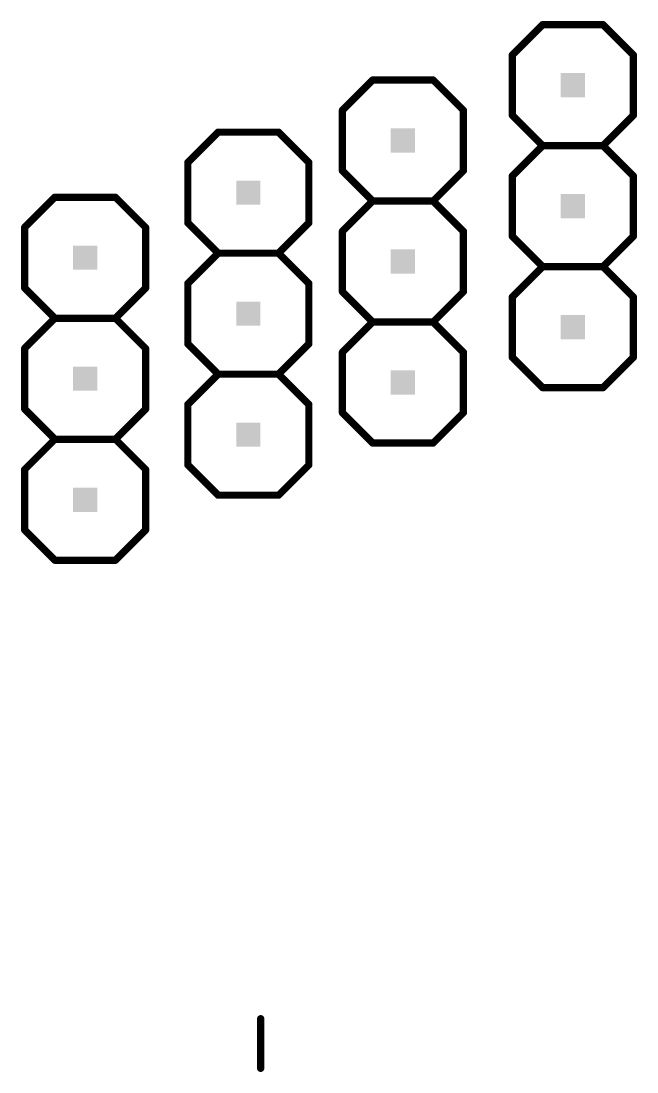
# Model space of a CAD drawing. Extents: x 1.2 to 58.5, y 1.2 to 50.9.
# Drawn here: x 27.52 to 40.44, y 26 to 48.06 of the extents above; entities that cross this region are included whole.
import ezdxf

# ---------------------------------------------------------------- set-up
doc = ezdxf.new("R2010")
doc.units = 0
doc.layers.add('21', color=253, linetype='CONTINUOUS')
doc.layers.add('51', color=253, linetype='CONTINUOUS')

# ---------------------------------------------------------------- blocks, each defined once
blk = doc.blocks.new('RECT')
blk.add_solid([(-0.5, -0.5), (0.5, -0.5), (-0.5, 0.5), (0.5, 0.5)])

msp = doc.modelspace()

# ---------------------------------------------------------------- linework, layer by layer
at = {"layer": '21', "const_width": 0.1524}
for points in [[(37.8286, 47.3439), (38.4636, 47.9789)], [(38.4636, 47.9789), (39.7336, 47.9789)], [(39.7336, 47.9789), (40.3686, 47.3439)], [(37.8286, 46.0739), (37.8286, 47.3439)], [(40.3686, 47.3439), (40.3686, 46.0739)], [(34.2614, 46.1819), (34.8964, 46.8169)], [(34.8964, 46.8169), (36.1664, 46.8169)], [(36.1664, 46.8169), (36.8014, 46.1819)], [(34.2614, 44.9119), (34.2614, 46.1819)], [(36.8014, 46.1819), (36.8014, 44.9119)], [(38.4636, 45.4389), (37.8286, 46.0739)], [(40.3686, 46.0739), (39.7336, 45.4389)], [(31.0174, 45.087), (31.6524, 45.722)], [(31.6524, 45.722), (32.9224, 45.722)], [(32.9224, 45.722), (33.5574, 45.087)], [(37.8286, 44.8039), (38.4636, 45.4389)], [(38.4636, 45.4389), (39.7336, 45.4389)], [(39.7336, 45.4389), (40.3686, 44.8039)], [(31.0174, 43.817), (31.0174, 45.087)], [(33.5574, 45.087), (33.5574, 43.817)], [(34.8964, 44.2769), (34.2614, 44.9119)], [(36.8014, 44.9119), (36.1664, 44.2769)], [(37.8286, 43.5339), (37.8286, 44.8039)], [(40.3686, 44.8039), (40.3686, 43.5339)], [(27.5917, 43.7217), (28.2267, 44.3567)], [(28.2267, 44.3567), (29.4967, 44.3567)], [(29.4967, 44.3567), (30.1317, 43.7217)], [(34.2614, 43.6419), (34.8964, 44.2769)], [(34.8964, 44.2769), (36.1664, 44.2769)], [(36.1664, 44.2769), (36.8014, 43.6419)], [(27.5917, 42.4517), (27.5917, 43.7217)], [(30.1317, 43.7217), (30.1317, 42.4517)], [(31.6524, 43.182), (31.0174, 43.817)], [(33.5574, 43.817), (32.9224, 43.182)], [(34.2614, 42.3719), (34.2614, 43.6419)], [(36.8014, 43.6419), (36.8014, 42.3719)], [(38.4636, 42.8989), (37.8286, 43.5339)], [(40.3686, 43.5339), (39.7336, 42.8989)], [(31.0174, 42.547), (31.6524, 43.182)], [(31.6524, 43.182), (32.9224, 43.182)], [(32.9224, 43.182), (33.5574, 42.547)], [(37.8286, 42.2639), (38.4636, 42.8989)], [(38.4636, 42.8989), (39.7336, 42.8989)], [(39.7336, 42.8989), (40.3686, 42.2639)], [(31.0174, 41.277), (31.0174, 42.547)], [(33.5574, 42.547), (33.5574, 41.277)], [(28.2267, 41.8167), (27.5917, 42.4517)], [(30.1317, 42.4517), (29.4967, 41.8167)], [(34.8964, 41.7369), (34.2614, 42.3719)], [(36.8014, 42.3719), (36.1664, 41.7369)], [(37.8286, 40.9939), (37.8286, 42.2639)], [(40.3686, 42.2639), (40.3686, 40.9939)], [(27.5917, 41.1817), (28.2267, 41.8167)], [(28.2267, 41.8167), (29.4967, 41.8167)], [(29.4967, 41.8167), (30.1317, 41.1817)], [(34.2614, 41.1019), (34.8964, 41.7369)], [(34.8964, 41.7369), (36.1664, 41.7369)], [(36.1664, 41.7369), (36.8014, 41.1019)], [(27.5917, 39.9117), (27.5917, 41.1817)], [(30.1317, 41.1817), (30.1317, 39.9117)], [(31.6524, 40.642), (31.0174, 41.277)], [(33.5574, 41.277), (32.9224, 40.642)], [(34.2614, 39.8319), (34.2614, 41.1019)], [(36.8014, 41.1019), (36.8014, 39.8319)], [(37.8286, 40.9939), (38.4636, 40.3589)], [(39.7336, 40.3589), (40.3686, 40.9939)], [(31.0174, 40.007), (31.6524, 40.642)], [(31.6524, 40.642), (32.9224, 40.642)], [(32.9224, 40.642), (33.5574, 40.007)], [(38.4636, 40.3589), (39.7336, 40.3589)], [(28.2267, 39.2767), (27.5917, 39.9117)], [(30.1317, 39.9117), (29.4967, 39.2767)], [(31.0174, 38.737), (31.0174, 40.007)], [(33.5574, 40.007), (33.5574, 38.737)], [(34.2614, 39.8319), (34.8964, 39.1969)], [(36.1664, 39.1969), (36.8014, 39.8319)], [(27.5917, 38.6417), (28.2267, 39.2767)], [(28.2267, 39.2767), (29.4967, 39.2767)], [(29.4967, 39.2767), (30.1317, 38.6417)], [(34.8964, 39.1969), (36.1664, 39.1969)], [(27.5917, 37.3717), (27.5917, 38.6417)], [(30.1317, 38.6417), (30.1317, 37.3717)], [(31.0174, 38.737), (31.6524, 38.102)], [(32.9224, 38.102), (33.5574, 38.737)], [(31.6524, 38.102), (32.9224, 38.102)], [(27.5917, 37.3717), (28.2267, 36.7367)], [(29.4967, 36.7367), (30.1317, 37.3717)], [(28.2267, 36.7367), (29.4967, 36.7367)], [(32.5462, 26.0716), (32.5462, 27.113)]]:
    msp.add_lwpolyline(points, dxfattribs=at)
at = {"layer": '21', "const_width": 0.0762}
for points in [[(38.4636, 48.017, 1), (38.4636, 47.9408)], [(38.4906, 47.9519, 1), (38.4367, 48.0058)], [(39.7606, 48.0058, 1), (39.7067, 47.9519)], [(39.7336, 47.9408, 1), (39.7336, 48.017)], [(37.8667, 47.3439, 1), (37.7905, 47.3439)], [(37.8017, 47.3708, 1), (37.8556, 47.3169)], [(40.4067, 47.3439, 1), (40.3305, 47.3439)], [(40.3417, 47.3169, 1), (40.3956, 47.3708)], [(34.8964, 46.855, 1), (34.8964, 46.7788)], [(34.9233, 46.7899, 1), (34.8695, 46.8438)], [(36.1933, 46.8438, 1), (36.1395, 46.7899)], [(36.1664, 46.7788, 1), (36.1664, 46.855)], [(34.2995, 46.1819, 1), (34.2233, 46.1819)], [(34.2345, 46.2088, 1), (34.2883, 46.1549)], [(36.8395, 46.1819, 1), (36.7633, 46.1819)], [(36.7745, 46.1549, 1), (36.8283, 46.2088)], [(37.8556, 46.1008, 1), (37.8017, 46.0469)], [(37.7905, 46.0739, 1), (37.8667, 46.0739)], [(40.3305, 46.0739, 1), (40.4067, 46.0739)], [(40.3956, 46.0469, 1), (40.3417, 46.1008)], [(31.6524, 45.7601, 1), (31.6524, 45.6839)], [(31.6794, 45.695, 1), (31.6255, 45.7489)], [(32.9494, 45.7489, 1), (32.8955, 45.695)], [(32.9224, 45.6839, 1), (32.9224, 45.7601)], [(38.4636, 45.477, 1), (38.4636, 45.4008)], [(38.4906, 45.4119, 1), (38.4367, 45.4658)], [(38.4367, 45.4119, 1), (38.4906, 45.4658)], [(39.7606, 45.4658, 1), (39.7067, 45.4119)], [(39.7067, 45.4658, 1), (39.7606, 45.4119)], [(39.7336, 45.4008, 1), (39.7336, 45.477)], [(31.0555, 45.087, 1), (30.9793, 45.087)], [(30.9905, 45.1139, 1), (31.0444, 45.06)], [(33.5955, 45.087, 1), (33.5193, 45.087)], [(33.5305, 45.06, 1), (33.5844, 45.1139)], [(34.2883, 44.9388, 1), (34.2345, 44.8849)], [(34.2233, 44.9119, 1), (34.2995, 44.9119)], [(36.7633, 44.9119, 1), (36.8395, 44.9119)], [(36.8283, 44.8849, 1), (36.7745, 44.9388)], [(37.8667, 44.8039, 1), (37.7905, 44.8039)], [(37.8017, 44.8308, 1), (37.8556, 44.7769)], [(40.4067, 44.8039, 1), (40.3305, 44.8039)], [(40.3417, 44.7769, 1), (40.3956, 44.8308)], [(28.2267, 44.3948, 1), (28.2267, 44.3186)], [(28.2537, 44.3298, 1), (28.1998, 44.3837)], [(29.5237, 44.3837, 1), (29.4698, 44.3298)], [(29.4967, 44.3186, 1), (29.4967, 44.3948)], [(34.8964, 44.315, 1), (34.8964, 44.2388)], [(34.9233, 44.2499, 1), (34.8695, 44.3038)], [(34.8695, 44.2499, 1), (34.9233, 44.3038)], [(36.1933, 44.3038, 1), (36.1395, 44.2499)], [(36.1395, 44.3038, 1), (36.1933, 44.2499)], [(36.1664, 44.2388, 1), (36.1664, 44.315)], [(27.6298, 43.7217, 1), (27.5536, 43.7217)], [(27.5648, 43.7487, 1), (27.6187, 43.6948)], [(30.1698, 43.7217, 1), (30.0936, 43.7217)], [(30.1048, 43.6948, 1), (30.1587, 43.7487)], [(31.0444, 43.8439, 1), (30.9905, 43.79)], [(30.9793, 43.817, 1), (31.0555, 43.817)], [(33.5193, 43.817, 1), (33.5955, 43.817)], [(33.5844, 43.79, 1), (33.5305, 43.8439)], [(34.2995, 43.6419, 1), (34.2233, 43.6419)], [(34.2345, 43.6688, 1), (34.2883, 43.6149)], [(36.8395, 43.6419, 1), (36.7633, 43.6419)], [(36.7745, 43.6149, 1), (36.8283, 43.6688)], [(37.8556, 43.5608, 1), (37.8017, 43.5069)], [(37.7905, 43.5339, 1), (37.8667, 43.5339)], [(40.3305, 43.5339, 1), (40.4067, 43.5339)], [(40.3956, 43.5069, 1), (40.3417, 43.5608)], [(31.6524, 43.2201, 1), (31.6524, 43.1439)], [(31.6794, 43.155, 1), (31.6255, 43.2089)], [(31.6255, 43.155, 1), (31.6794, 43.2089)], [(32.9494, 43.2089, 1), (32.8955, 43.155)], [(32.8955, 43.2089, 1), (32.9494, 43.155)], [(32.9224, 43.1439, 1), (32.9224, 43.2201)], [(38.4636, 42.937, 1), (38.4636, 42.8608)], [(38.4906, 42.8719, 1), (38.4367, 42.9258)], [(38.4367, 42.8719, 1), (38.4906, 42.9258)], [(39.7606, 42.9258, 1), (39.7067, 42.8719)], [(39.7067, 42.9258, 1), (39.7606, 42.8719)], [(39.7336, 42.8608, 1), (39.7336, 42.937)], [(31.0555, 42.547, 1), (30.9793, 42.547)], [(30.9905, 42.5739, 1), (31.0444, 42.52)], [(33.5955, 42.547, 1), (33.5193, 42.547)], [(33.5305, 42.52, 1), (33.5844, 42.5739)], [(27.6187, 42.4787, 1), (27.5648, 42.4248)], [(27.5536, 42.4517, 1), (27.6298, 42.4517)], [(30.0936, 42.4517, 1), (30.1698, 42.4517)], [(30.1587, 42.4248, 1), (30.1048, 42.4787)], [(34.2883, 42.3988, 1), (34.2345, 42.3449)], [(34.2233, 42.3719, 1), (34.2995, 42.3719)], [(36.7633, 42.3719, 1), (36.8395, 42.3719)], [(36.8283, 42.3449, 1), (36.7745, 42.3988)], [(37.8667, 42.2639, 1), (37.7905, 42.2639)], [(37.8017, 42.2908, 1), (37.8556, 42.2369)], [(40.4067, 42.2639, 1), (40.3305, 42.2639)], [(40.3417, 42.2369, 1), (40.3956, 42.2908)], [(28.2267, 41.8548, 1), (28.2267, 41.7786)], [(28.2537, 41.7898, 1), (28.1998, 41.8437)], [(28.1998, 41.7898, 1), (28.2537, 41.8437)], [(29.5237, 41.8437, 1), (29.4698, 41.7898)], [(29.4698, 41.8437, 1), (29.5237, 41.7898)], [(29.4967, 41.7786, 1), (29.4967, 41.8548)], [(34.8964, 41.775, 1), (34.8964, 41.6988)], [(34.9233, 41.7099, 1), (34.8695, 41.7638)], [(34.8695, 41.7099, 1), (34.9233, 41.7638)], [(36.1933, 41.7638, 1), (36.1395, 41.7099)], [(36.1395, 41.7638, 1), (36.1933, 41.7099)], [(36.1664, 41.6988, 1), (36.1664, 41.775)], [(27.6298, 41.1817, 1), (27.5536, 41.1817)], [(30.1698, 41.1817, 1), (30.0936, 41.1817)], [(31.0444, 41.3039, 1), (30.9905, 41.25)], [(30.9793, 41.277, 1), (31.0555, 41.277)], [(33.5193, 41.277, 1), (33.5955, 41.277)], [(33.5844, 41.25, 1), (33.5305, 41.3039)], [(27.5648, 41.2087, 1), (27.6187, 41.1548)], [(30.1048, 41.1548, 1), (30.1587, 41.2087)], [(34.2995, 41.1019, 1), (34.2233, 41.1019)], [(34.2345, 41.1288, 1), (34.2883, 41.0749)], [(36.8395, 41.1019, 1), (36.7633, 41.1019)], [(36.7745, 41.0749, 1), (36.8283, 41.1288)], [(37.8556, 41.0208, 1), (37.8017, 40.9669)], [(37.7905, 40.9939, 1), (37.8667, 40.9939)], [(40.3305, 40.9939, 1), (40.4067, 40.9939)], [(40.3956, 40.9669, 1), (40.3417, 41.0208)], [(31.6524, 40.6801, 1), (31.6524, 40.6039)], [(31.6794, 40.615, 1), (31.6255, 40.6689)], [(31.6255, 40.615, 1), (31.6794, 40.6689)], [(32.9494, 40.6689, 1), (32.8955, 40.615)], [(32.8955, 40.6689, 1), (32.9494, 40.615)], [(32.9224, 40.6039, 1), (32.9224, 40.6801)], [(38.4636, 40.397, 1), (38.4636, 40.3208)], [(38.4367, 40.3319, 1), (38.4906, 40.3858)], [(39.7067, 40.3858, 1), (39.7606, 40.3319)], [(39.7336, 40.3208, 1), (39.7336, 40.397)], [(27.6187, 39.9387, 1), (27.5648, 39.8848)], [(27.5536, 39.9117, 1), (27.6298, 39.9117)], [(30.0936, 39.9117, 1), (30.1698, 39.9117)], [(30.1587, 39.8848, 1), (30.1048, 39.9387)], [(31.0555, 40.007, 1), (30.9793, 40.007)], [(30.9905, 40.0339, 1), (31.0444, 39.98)], [(33.5955, 40.007, 1), (33.5193, 40.007)], [(33.5305, 39.98, 1), (33.5844, 40.0339)], [(34.2883, 39.8588, 1), (34.2345, 39.8049)], [(34.2233, 39.8319, 1), (34.2995, 39.8319)], [(36.7633, 39.8319, 1), (36.8395, 39.8319)], [(36.8283, 39.8049, 1), (36.7745, 39.8588)], [(28.2267, 39.3148, 1), (28.2267, 39.2386)], [(28.2537, 39.2498, 1), (28.1998, 39.3037)], [(28.1998, 39.2498, 1), (28.2537, 39.3037)], [(29.5237, 39.3037, 1), (29.4698, 39.2498)], [(29.4698, 39.3037, 1), (29.5237, 39.2498)], [(29.4967, 39.2386, 1), (29.4967, 39.3148)], [(34.8964, 39.235, 1), (34.8964, 39.1588)], [(36.1664, 39.1588, 1), (36.1664, 39.235)], [(34.8695, 39.1699, 1), (34.9233, 39.2238)], [(36.1395, 39.2238, 1), (36.1933, 39.1699)], [(27.6298, 38.6417, 1), (27.5536, 38.6417)], [(27.5648, 38.6687, 1), (27.6187, 38.6148)], [(30.1698, 38.6417, 1), (30.0936, 38.6417)], [(30.1048, 38.6148, 1), (30.1587, 38.6687)], [(31.0444, 38.7639, 1), (30.9905, 38.71)], [(30.9793, 38.737, 1), (31.0555, 38.737)], [(33.5193, 38.737, 1), (33.5955, 38.737)], [(33.5844, 38.71, 1), (33.5305, 38.7639)], [(31.6524, 38.1401, 1), (31.6524, 38.0639)], [(31.6255, 38.075, 1), (31.6794, 38.1289)], [(32.8955, 38.1289, 1), (32.9494, 38.075)], [(32.9224, 38.0639, 1), (32.9224, 38.1401)], [(27.6187, 37.3987, 1), (27.5648, 37.3448)], [(27.5536, 37.3717, 1), (27.6298, 37.3717)], [(30.0936, 37.3717, 1), (30.1698, 37.3717)], [(30.1587, 37.3448, 1), (30.1048, 37.3987)], [(28.2267, 36.7748, 1), (28.2267, 36.6986)], [(28.1998, 36.7098, 1), (28.2537, 36.7637)], [(29.4698, 36.7637, 1), (29.5237, 36.7098)], [(29.4967, 36.6986, 1), (29.4967, 36.7748)], [(32.5843, 27.113, 1), (32.5081, 27.113)], [(32.5081, 26.0716, 1), (32.5843, 26.0716)]]:
    msp.add_lwpolyline(points, format="xyb", dxfattribs=at)

# ---------------------------------------------------------------- block references
at = {"layer": '51', "xscale": 0.508, "yscale": 0.508, "rotation": 90}
for p in [(39.0986, 46.7089), (35.5314, 45.5469), (32.2874, 44.452), (39.0986, 44.1689), (28.8617, 43.0867), (35.5314, 43.0069), (32.2874, 41.912), (39.0986, 41.6289), (28.8617, 40.5467), (35.5314, 40.4669), (32.2874, 39.372), (28.8617, 38.0067)]:
    msp.add_blockref('RECT', p, dxfattribs=at)

doc.saveas('drawing.dxf')
